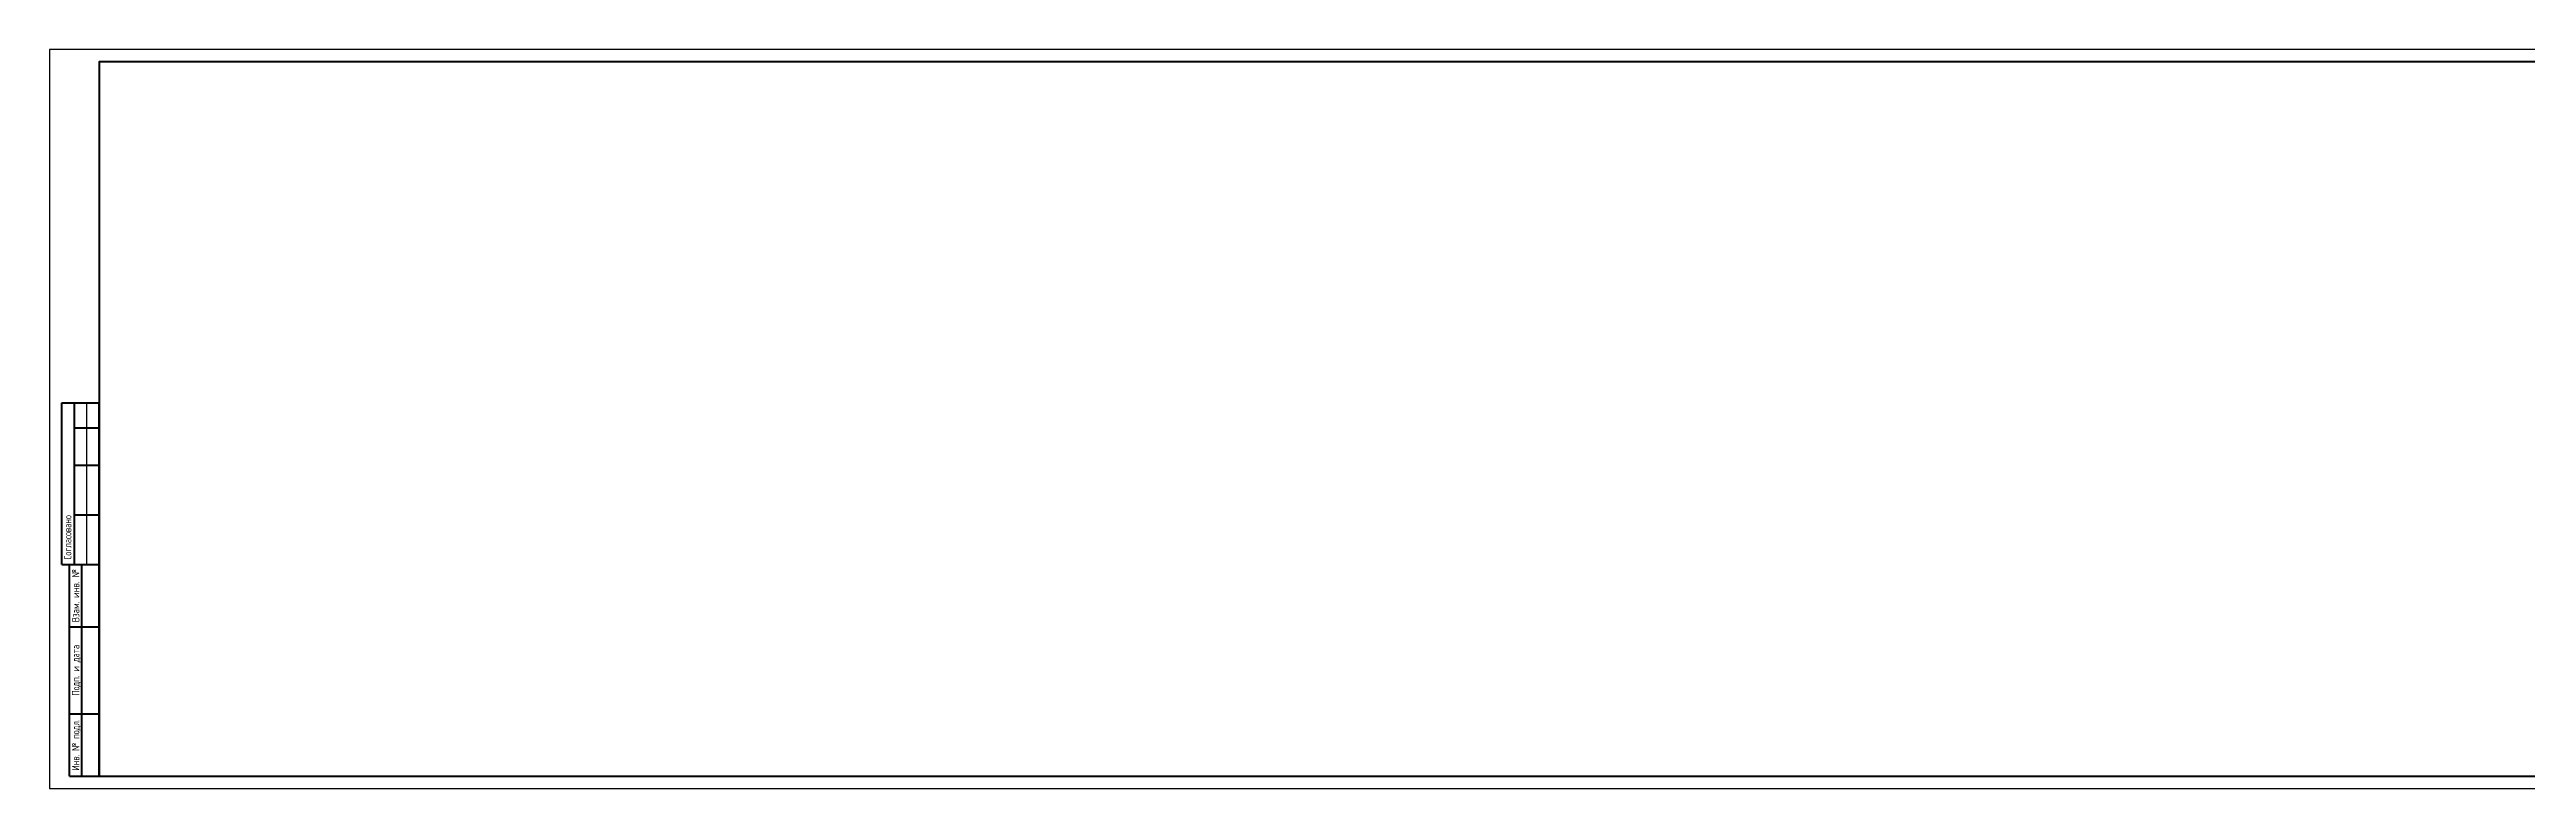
# Model space of a CAD drawing. Header units: millimetres. Extents: x 30840 to 428987, y 21718 to 119322.
# Drawn here: x 30840 to 130376, y 28979 to 58679 of the extents above; entities that cross this region are included whole.
import ezdxf
from ezdxf.enums import TextEntityAlignment as Align

# ---------------------------------------------------------------- set-up
doc = ezdxf.new("R2010")
doc.units = ezdxf.units.MM
doc.layers.add('0000_Формат', color=7, linetype='Continuous', lineweight=50)
doc.styles.get("Standard").update_dxf_attribs({"font": 'arial.ttf'})
doc.styles.add('ГОСТ 2.304', font='CS_Gost2304.shx')

# ---------------------------------------------------------------- blocks, each defined once
blk = doc.blocks.new('SHT_A4x9L')
at = {"lineweight": 60, "ltscale": 100}
for p, q in [((5, 90), (5, 155)), ((5, 155), (20, 155)), ((10, 90), (10, 155)), ((20, 5), (20, 155)), ((10, 145), (20, 145)), ((10, 130), (20, 130)), ((10, 110), (20, 110)), ((5, 90), (20, 90)), ((8, 5), (8, 90)), ((13, 5), (13, 90)), ((8, 65), (20, 65)), ((8, 30), (20, 30)), ((8, 5), (20, 5))]:
    blk.add_line(p, q, dxfattribs=at)
at = {"lineweight": 25, "ltscale": 100}
blk.add_line((15, 90), (15, 155), dxfattribs=at)
at = {"lineweight": 25}
blk.add_lwpolyline([(0, 0), (1892, 0), (1892, 297), (0, 297)], close=True, dxfattribs=at)
at = {"lineweight": 60}
blk.add_lwpolyline([(20, 5), (1887, 5), (1887, 292), (20, 292)], close=True, dxfattribs=at)
at = {"lineweight": 25, "ltscale": 100, "style": 'ГОСТ 2.304'}
blk.add_text('Согласовано', height=3, rotation=90, dxfattribs=at).set_placement((8.79, 92))
at = {"lineweight": 25, "ltscale": 100, "style": 'ГОСТ 2.304', "width": 0.992}
blk.add_text('Взам. инв. №', height=3, rotation=90, dxfattribs=at).set_placement((10.5, 77.5), align=Align.MIDDLE_CENTER)
at = {"lineweight": 25, "ltscale": 100, "style": 'ГОСТ 2.304'}
for s, p in [('Подп. и дата', (10.5, 47.5)), ('Инв. № подл.', (10.5, 17.5))]:
    blk.add_text(s, height=3, rotation=90, dxfattribs=at).set_placement(p, align=Align.MIDDLE_CENTER)
at = {"layer": '0000_Формат', "lineweight": 25, "style": 'ГОСТ 2.304'}
for tag, p in [('SOGL1D', (12.5, 150)), ('SOGL2D', (17.5, 150)), ('SOGL1N', (12.5, 120)), ('SOGL2N', (17.5, 120)), ('SOGL1R', (12.5, 100)), ('SOGL2R', (17.5, 100)), ('VZAM', (16.5, 77.5)), ('INV', (16.5, 17.5))]:
    blk.add_attdef(tag, text='', height=2.5, rotation=90, dxfattribs=at).set_placement(p, align=Align.MIDDLE_CENTER)
for tag, height, p in [('C4IZM', 2.5, (1707, 57.5)), ('C3IZM', 2.5, (1707, 52.5)), ('C4KOL', 2.5, (1717, 57.5)), ('C3KOL', 2.5, (1717, 52.5)), ('C4LST', 2.5, (1727, 57.5)), ('C3LST', 2.5, (1727, 52.5)), ('C4DOC', 2.5, (1737, 57.5)), ('C3DOC', 2.5, (1737, 52.5)), ('C4DAT', 2.5, (1762, 57.5)), ('C3DAT', 2.5, (1762, 52.5)), ('SHIFR', 5, (1827, 55)), ('C2IZM', 2.5, (1707, 47.5)), ('C1IZM', 2.5, (1707, 42.5)), ('C2KOL', 2.5, (1717, 47.5)), ('C1KOL', 2.5, (1717, 42.5)), ('C2LST', 2.5, (1727, 47.5)), ('C1LST', 2.5, (1727, 42.5)), ('C2DOC', 2.5, (1737, 47.5)), ('C1DOC', 2.5, (1737, 42.5)), ('C2DAT', 2.5, (1762, 47.5)), ('C1DAT', 2.5, (1762, 42.5)), ('DATE1', 2.5, (1762, 32.5)), ('DATE3', 2.5, (1762, 22.5)), ('DATE2', 2.5, (1762, 27.5)), ('STAGE', 2.5, (1844.5, 25)), ('SHEET', 2.5, (1859.5, 25)), ('SHEETS', 2.5, (1877, 25)), ('DATE4', 2.5, (1762, 17.5)), ('DATE5', 2.5, (1762, 12.5)), ('DATE6', 2.5, (1762, 7.5))]:
    blk.add_attdef(tag, text='', height=height, dxfattribs=at).set_placement(p, align=Align.MIDDLE_CENTER)
at = {"layer": '0000_Формат', "lineweight": 25, "flags": 104}
for tag, height, p in [('OBJECT', 3.5, (1827, 42.5)), ('BUILDING', 3.5, (1802, 27.5)), ('TITLE', 2.5, (1802, 12.5)), ('ORG', 3.5, (1862, 12.5))]:
    blk.add_attdef(tag, text='', height=height, dxfattribs=at).set_placement(p, align=Align.MIDDLE_CENTER)
at = {"layer": '0000_Формат', "lineweight": 25, "style": 'ГОСТ 2.304'}
for tag, p in [('ROLE1', (1702.45, 31.17)), ('NAME1', (1722.45, 31.17)), ('ROLE2', (1702.45, 26.17)), ('ROLE3', (1702.45, 21.17)), ('NAME2', (1722.45, 26.17)), ('NAME3', (1722.45, 21.17)), ('ROLE4', (1702.45, 16.17)), ('ROLE5', (1702.45, 11.17)), ('NAME4', (1722.45, 16.17)), ('NAME5', (1722.45, 11.17)), ('ROLE6', (1702.45, 6.17)), ('NAME6', (1722.45, 6.17)), ('FORMAT', (1872.5, 1.25))]:
    blk.add_attdef(tag, p, '', height=2.5, dxfattribs=at)
at = {"layer": '0000_Формат', "lineweight": 25, "style": 'ГОСТ 2.304', "flags": 1}
blk.add_attdef('ORIENT', (1872.5, 1.25), '', height=2.5, dxfattribs=at)

msp = doc.modelspace()

# ---------------------------------------------------------------- block references
at = {"layer": '0000_Формат', "ltscale": 100, "xscale": 100, "yscale": 100, "zscale": 100}
msp.add_blockref('SHT_A4x9L', (30840, 28979), dxfattribs=at)

doc.saveas('drawing.dxf')
